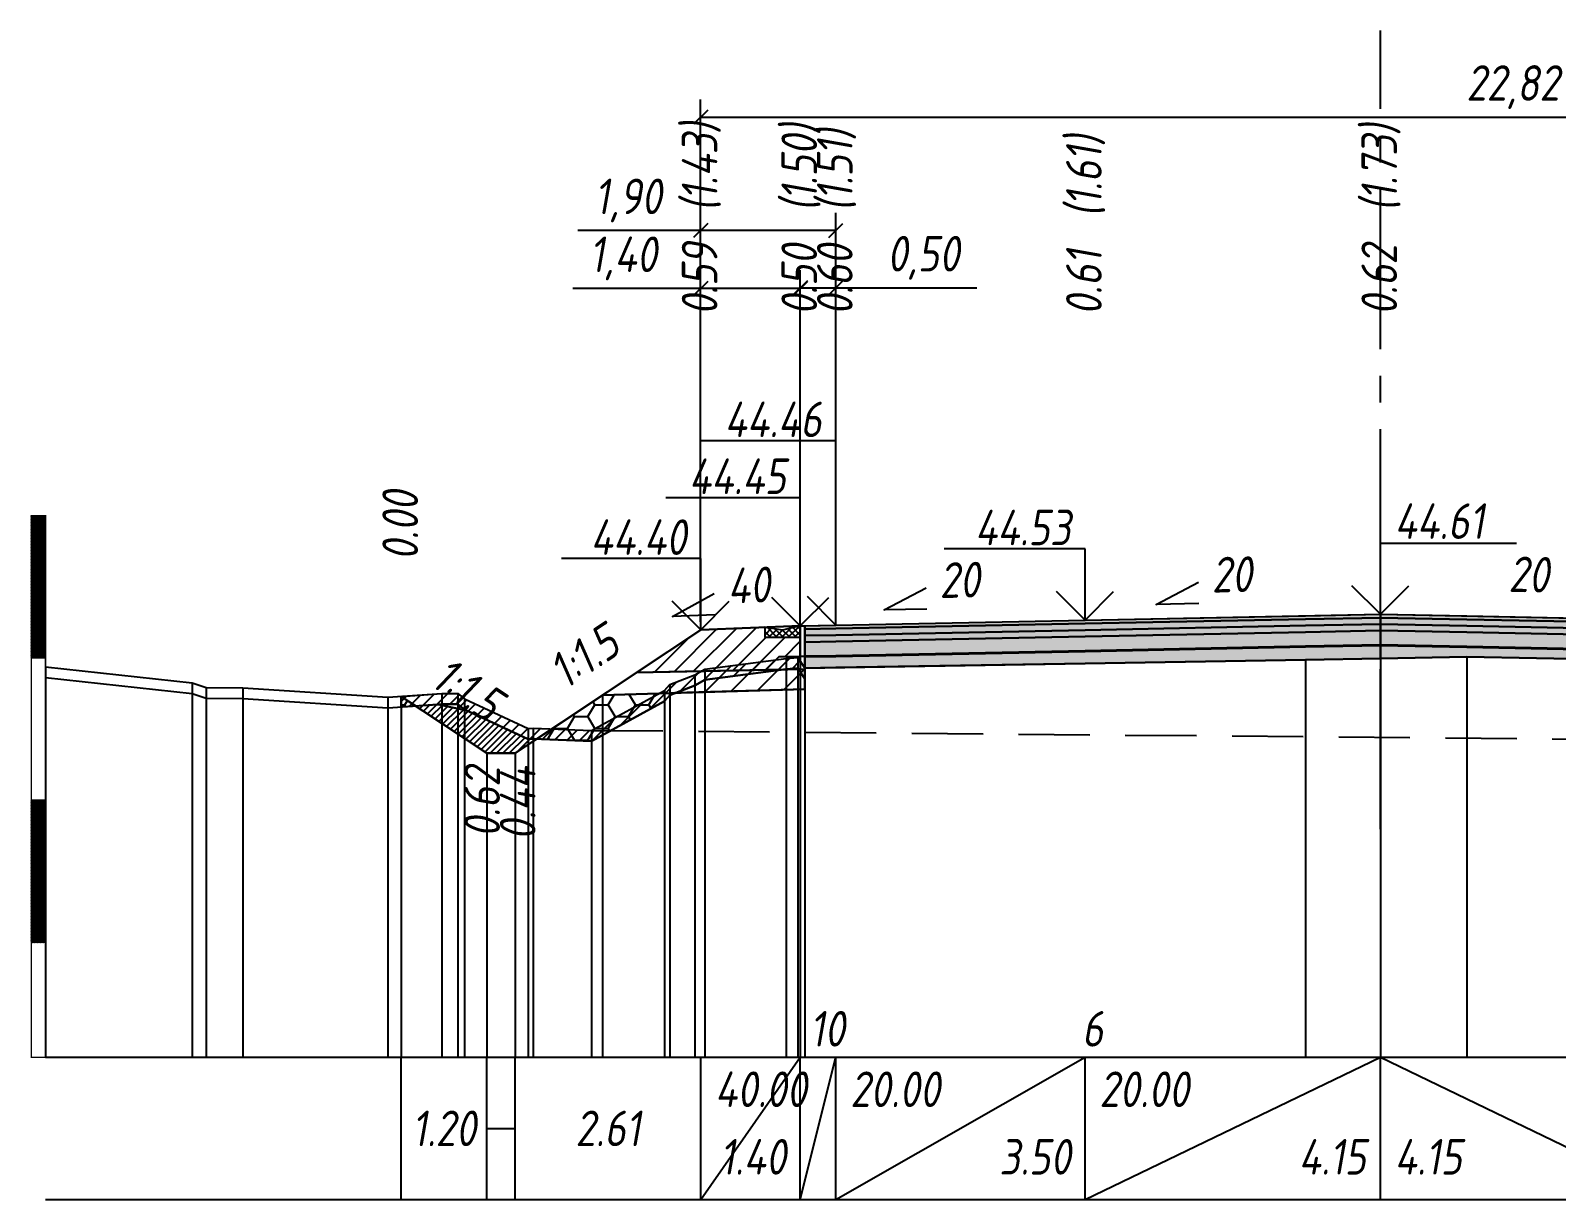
# Model space of a CAD drawing. Extents: x -717 to 1451, y -133302 to 233.
# Drawn here: x 78.9 to 186.2, y -113867 to -113784.8 of the extents above; entities that cross this region are included whole.
import ezdxf
from ezdxf.enums import TextEntityAlignment as Align

# ---------------------------------------------------------------- set-up
doc = ezdxf.new("R2010")
doc.units = 0
doc.linetypes.add('осевая2', pattern=[1.125, 0.75, -0.125, 0.125, -0.125])
doc.linetypes.add('штриховая', pattern=[0.75, 0.5, -0.25])
for name, color, linetype in [('Интерполированный поперечник', 2, 'Continuous'), ('Код_514', 1, 'Continuous'), ('Контур_0', 7, 'Continuous'), ('Контур_2564', 7, 'Continuous'), ('Контур_2660', 7, 'Continuous'), ('Контур_2665', 7, 'Continuous'), ('Контур_400', 7, 'Continuous'), ('Контур_508', 7, 'Continuous'), ('Контур_512', 7, 'Continuous'), ('Контур_513', 7, 'Continuous'), ('Красный поперечник', 1, 'Continuous'), ('Линейка абсолютных высот', 7, 'Continuous'), ('Объём_2501', 7, 'Continuous'), ('Объём_2564', 7, 'Continuous'), ('Объём_2650', 7, 'Continuous'), ('Объём_2660', 7, 'Continuous'), ('Объём_2661', 7, 'Continuous'), ('Объём_2663', 7, 'Continuous'), ('Объём_2664', 7, 'Continuous'), ('Объём_2665', 7, 'Continuous'), ('Объём_2666', 7, 'Continuous'), ('Объём_2753', 7, 'Continuous'), ('Ось', 1, 'осевая2'), ('Откосы', 7, 'Continuous'), ('Отметки покрытия', 7, 'Continuous'), ('Рабочие отметки', 7, 'Continuous'), ('Рабочие отметки доп.', 7, 'Continuous'), ('Слои выравнивания', 7, 'Continuous'), ('Таблица', 7, 'Continuous'), ('Уклоны проезжей части', 7, 'Continuous'), ('Черный поперечник', 3, 'Continuous')]:
    doc.layers.add(name, color=color, linetype=linetype)
for name, color, linetype, true_color in [('Контур_2540', 2, 'Continuous', 0xffff00), ('Контур_2560', 2, 'Continuous', 0xffff00), ('Контур_2561', 7, 'Continuous', 0xff8040), ('Контур_2562', 3, 'Continuous', 0x00ff00), ('Контур_2563', 7, 'Continuous', 0xff8000), ('Контур_2570', 7, 'Continuous', 0x80ff00), ('Контур_2725', 7, 'Continuous', 0x323232), ('Контур_2736', 4, 'Continuous', 0x00ffff), ('Контур_2737', 4, 'Continuous', 0x00ffff), ('Контур_2738', 4, 'Continuous', 0x00ffff), ('Контур_2739', 4, 'Continuous', 0x00ffff), ('Контур_2741', 4, 'Continuous', 0x00ffff), ('Контур_2742', 4, 'Continuous', 0x00ffff), ('Контур_2743', 4, 'Continuous', 0x00ffff), ('Контур_2744', 7, 'Continuous', 0xa4ffff), ('Контур_2745', 7, 'Continuous', 0xa4ffff), ('Контур_2747', 4, 'Continuous', 0x00ffff), ('Контур_2748', 4, 'Continuous', 0x00ffff), ('Контур_2749', 4, 'Continuous', 0x00ffff), ('Контур_2750', 4, 'Continuous', 0x00ffff), ('Контур_2751', 4, 'Continuous', 0x00ffff), ('Контур_2752', 4, 'Continuous', 0x00ffff), ('Контур_2760', 7, 'Continuous', 0x323232), ('Контур_2761', 7, 'Continuous', 0x323232), ('Контур_2762', 7, 'Continuous', 0x323232), ('Контур_2763', 7, 'Continuous', 0x323232), ('Контур_2764', 7, 'Continuous', 0x323232), ('Контур_2765', 7, 'Continuous', 0x323232), ('Контур_402', 7, 'Continuous', 0xff6464), ('Контур_703', 4, 'Continuous', 0x00ffff), ('Контур_705', 4, 'Continuous', 0x00ffff), ('Контур_707', 4, 'Continuous', 0x00ffff), ('Контур_720', 131, 'Continuous', 0xaaffff), ('Объём_2500', 7, 'Continuous', 0xc0c0c0), ('Объём_2520', 7, 'Continuous', 0x80ffff), ('Объём_2540', 2, 'Continuous', 0xffff00), ('Объём_2560', 2, 'Continuous', 0xffff00), ('Объём_2561', 7, 'Continuous', 0xff8040), ('Объём_2562', 3, 'Continuous', 0x00ff00), ('Объём_2563', 7, 'Continuous', 0xff8000), ('Объём_2570', 7, 'Continuous', 0x80ff00), ('Объём_2600', 7, 'Continuous', 0x808000), ('Объём_2620', 2, 'Continuous', 0xffff00), ('Объём_2746', 2, 'Continuous', 0xffff00)]:
    doc.layers.add(name, color=color, linetype=linetype, true_color=true_color)
doc.styles.get("Standard").update_dxf_attribs({"font": 'txt', "height": 2.5})
doc.styles.add('М', font='romand.shx', dxfattribs={"width": 0.8, "oblique": 10, "height": 2.5})
doc.dimstyles.new('ISO-25', dxfattribs={"dimtxt": 2.5, "dimasz": 2.5, "dimexe": 1.25, "dimexo": 0.625, "dimtad": 1, "dimtxsty": 'Standard', "dimcen": 2.5, "dimadec": 0, "dimazin": 0, "dimtfac": 1, "dimtmove": 0, "dimatfit": 3, "dimfxl": 1, "dimarcsym": 0})
pattern_1 = [(45.000001252, (0, 0), (-0.026516505928, 0.026516504769), []), (135.00000034, (0, 0), (-0.02651650519, -0.026516505506), [])]

# ---------------------------------------------------------------- blocks, each defined once
blk = doc.blocks.new('_Oblique')
at = {"color": 0, "linetype": 'ByBlock', "lineweight": -2}
blk.add_line((-0.5, -0.5), (0.5, 0.5), dxfattribs=at)
blk = doc.blocks.new('*D3656')
at = {"color": 0, "lineweight": -2, "transparency": 16777216}
for p, q in [((126.03, -113826.39), (126.03, -113801.71)), ((133.03, -113826.11), (133.03, -113801.71)), ((126.03, -113802.96), (117.05, -113802.96)), ((133.03, -113802.96), (126.03, -113802.96))]:
    blk.add_line(p, q, dxfattribs=at)
at = {"layer": 'Defpoints', "color": 0, "transparency": 16777216}
for p in [(133.03, -113802.96), (133.03, -113826.74), (126.03, -113827.02)]:
    blk.add_point(p, dxfattribs=at)
at = {"color": 0, "lineweight": -2, "transparency": 16777216, "rotation": 180}
blk.add_blockref('_Oblique', (126.03, -113802.96), dxfattribs=at)
at = {"color": 0, "lineweight": -2, "transparency": 16777216}
blk.add_blockref('_Oblique', (133.03, -113802.96), dxfattribs=at)
at = {"color": 0, "transparency": 16777216, "insert": (120.59, -113800.85), "char_height": 2.5, "width": 8.75, "attachment_point": 5, "style": 'М'}
blk.add_mtext('1,40', dxfattribs=at)
blk = doc.blocks.new('*D3658')
at = {"color": 0, "lineweight": -2, "transparency": 16777216}
for p, q in [((133.03, -113826.11), (133.03, -113801.67)), ((135.53, -113826.06), (135.53, -113801.67)), ((133.03, -113802.92), (135.53, -113802.92)), ((135.53, -113802.92), (145.44, -113802.92))]:
    blk.add_line(p, q, dxfattribs=at)
at = {"layer": 'Defpoints', "color": 0, "transparency": 16777216}
for p in [(135.53, -113802.92), (133.03, -113826.74), (135.53, -113826.69)]:
    blk.add_point(p, dxfattribs=at)
at = {"color": 0, "lineweight": -2, "transparency": 16777216, "rotation": 180}
blk.add_blockref('_Oblique', (133.03, -113802.92), dxfattribs=at)
at = {"color": 0, "lineweight": -2, "transparency": 16777216}
blk.add_blockref('_Oblique', (135.53, -113802.92), dxfattribs=at)
at = {"color": 0, "transparency": 16777216, "insert": (141.68, -113800.81), "char_height": 2.5, "width": 9.1667, "attachment_point": 5, "style": 'М'}
blk.add_mtext('0,50', dxfattribs=at)
blk = doc.blocks.new('*D3661')
at = {"color": 0, "lineweight": -2, "transparency": 16777216}
for p, q in [((126.03, -113826.39), (126.03, -113797.64)), ((135.53, -113826.06), (135.53, -113797.64)), ((126.03, -113798.89), (117.4, -113798.89)), ((135.53, -113798.89), (126.03, -113798.89))]:
    blk.add_line(p, q, dxfattribs=at)
at = {"layer": 'Defpoints', "color": 0, "transparency": 16777216}
for p in [(135.53, -113798.89), (135.53, -113826.69), (126.03, -113827.02)]:
    blk.add_point(p, dxfattribs=at)
at = {"color": 0, "lineweight": -2, "transparency": 16777216, "rotation": 180}
blk.add_blockref('_Oblique', (126.03, -113798.89), dxfattribs=at)
at = {"color": 0, "lineweight": -2, "transparency": 16777216}
blk.add_blockref('_Oblique', (135.53, -113798.89), dxfattribs=at)
at = {"color": 0, "transparency": 16777216, "insert": (120.94, -113796.78), "char_height": 2.5, "width": 8.75, "attachment_point": 5, "style": 'М'}
blk.add_mtext('1,90', dxfattribs=at)
blk = doc.blocks.new('*D3662')
at = {"color": 0, "lineweight": -2, "transparency": 16777216}
for p, q in [((126.03, -113826.39), (126.03, -113789.67)), ((240.16, -113826.97), (240.16, -113789.67)), ((126.03, -113790.92), (240.16, -113790.92))]:
    blk.add_line(p, q, dxfattribs=at)
at = {"layer": 'Defpoints', "color": 0, "transparency": 16777216}
for p in [(240.16, -113790.92), (126.03, -113827.02), (240.16, -113827.6)]:
    blk.add_point(p, dxfattribs=at)
at = {"color": 0, "lineweight": -2, "transparency": 16777216, "rotation": 180}
blk.add_blockref('_Oblique', (126.03, -113790.92), dxfattribs=at)
at = {"color": 0, "lineweight": -2, "transparency": 16777216}
blk.add_blockref('_Oblique', (240.16, -113790.92), dxfattribs=at)
at = {"color": 0, "transparency": 16777216, "insert": (183.1, -113788.81), "char_height": 2.5, "width": 12.5, "attachment_point": 5, "style": 'М'}
blk.add_mtext('22,82', dxfattribs=at)

msp = doc.modelspace()

# ---------------------------------------------------------------- hatches: boundary and pattern name
h = msp.add_hatch()
h.set_pattern_fill('ANSI37', color=256, scale=0.1)
h.set_pattern_definition([(45, (131.78467, -113826.97255), (-0.22451, 0.22451), []), (135, (131.78467, -113826.97255), (-0.22451, -0.22451), [])])
h.paths.add_polyline_path([(130.535, -113826.773), (130.535, -113827.475), (133.035, -113827.475), (133.035, -113826.673), (131.777, -113826.973)])
at = {"layer": 'Линейка абсолютных высот'}
h = msp.add_hatch(dxfattribs=at)
h.set_pattern_fill('ANSI37', scale=0.3, style=0)
h.set_pattern_definition(pattern_1)
h.paths.add_polyline_path([(80, -113828.931), (80, -113818.931), (79, -113818.931), (79, -113828.931)])
h = msp.add_hatch(dxfattribs=at)
h.set_pattern_fill('ANSI37', scale=0.3, style=0)
h.set_pattern_definition(pattern_1)
h.paths.add_polyline_path([(80, -113848.931), (80, -113838.931), (79, -113838.931), (79, -113848.931)])
at = {"layer": 'Объём_2563'}
h = msp.add_hatch(dxfattribs=at)
h.set_pattern_fill('ANSI31', color=256, scale=0.3)
h.paths.add_polyline_path([(126.035, -113826.953), (130.535, -113826.773), (130.535, -113827.475), (133.035, -113827.475), (133.035, -113828.823), (131.535, -113828.853), (130.616, -113829.771), (121.535, -113829.953)])
h.paths.add_polyline_path([(225.086, -113829.934), (224.168, -113829.015), (222.668, -113828.985), (222.668, -113828.835), (224.066, -113828.837), (224.067, -113827.837), (223.567, -113827.836), (223.568, -113827.022), (226.389, -113827.149), (226.389, -113827.77), (227.789, -113827.77), (227.789, -113827.23), (236.785, -113827.409), (236.785, -113827.976), (238.185, -113827.976), (238.185, -113826.976), (237.685, -113826.976), (237.685, -113826.476), (240.157, -113826.785), (245.492, -113830.342)])
at = {"layer": 'Объём_2570'}
h = msp.add_hatch(dxfattribs=at)
h.set_pattern_fill('ANSI31', color=256, scale=0.2)
h.paths.add_polyline_path([(133.352, -113830.394), (132.852, -113829.644), (132.046, -113829.732), (126.326, -113830.48), (125.627, -113830.875), (123.866, -113831.538), (123.501, -113831.962), (118.364, -113834.794), (114.275, -113834.627), (113.925, -113834.632), (109.452, -113832.566), (108.98, -113832.178), (107.849, -113832.178), (105, -113832.383), (105, -113831.633), (107.849, -113831.428), (108.98, -113831.428), (109.452, -113831.816), (113.925, -113833.882), (114.275, -113833.877), (118.364, -113834.044), (123.501, -113831.212), (123.866, -113830.788), (125.627, -113830.125), (126.326, -113829.73), (132.046, -113828.982), (132.852, -113828.894), (133.352, -113829.644)])
h.paths.add_polyline_path([(222.668, -113829.642), (252.531, -113830.101), (253.031, -113829.351), (253.271, -113829.211), (253.937, -113829.053), (260.08, -113829.016), (260.08, -113829.766), (253.937, -113829.803), (253.271, -113829.961), (253.031, -113830.101), (252.531, -113830.851), (222.668, -113830.392)])
at = {"layer": 'Объём_2600'}
h = msp.add_hatch(dxfattribs=at)
h.set_pattern_fill('ANSI31', color=6, scale=0.4)
h.paths.add_polyline_path([(107.593, -113832.196), (107.849, -113832.178), (108.98, -113832.178), (109.452, -113832.566), (109.595, -113832.632)])
h.paths.add_polyline_path([(126.326, -113830.48), (132.046, -113829.732), (132.852, -113829.644), (133.352, -113830.394), (133.352, -113831.121), (124.249, -113831.394), (125.627, -113830.875)])
h.paths.add_polyline_path([(285.08, -113835.486), (252.784, -113835.203), (248.189, -113832.14), (222.668, -113831.374), (222.668, -113830.392), (252.531, -113830.851), (253.031, -113830.101), (253.271, -113829.961), (253.937, -113829.803), (265.833, -113829.732), (269.217, -113829.702), (279.995, -113829.669), (284.504, -113829.672), (285.08, -113829.849)])
h = msp.add_hatch(dxfattribs=at)
h.set_pattern_fill('HONEY', color=5, scale=0.3)
h.paths.add_polyline_path([(123.866, -113831.538), (123.501, -113831.962), (118.364, -113834.794), (114.509, -113834.636), (119.143, -113831.547), (124.249, -113831.394)])
h.paths.add_polyline_path([(105, -113832.383), (105, -113831.633), (106.015, -113832.31)])
at = {"layer": 'Объём_2620'}
h = msp.add_hatch(dxfattribs=at)
h.set_pattern_fill('ANSI31', color=2, scale=0.1)
h.paths.add_polyline_path([(109.472, -113832.605), (109.595, -113832.632), (113.925, -113834.632), (114.275, -113834.627), (114.509, -113834.636), (113.007, -113835.638), (111.007, -113835.638), (106.015, -113832.31), (107.593, -113832.196)])
h.paths.add_polyline_path([(260.08, -113835.267), (260.08, -113836.469), (257.783, -113838), (255.177, -113838), (252.784, -113836.405), (252.784, -113835.203)])
at = {"layer": 'Слои выравнивания'}
for color, points in [(2, [(133.352, -113826.666), (135.535, -113826.623), (153.035, -113826.273), (168.537, -113825.962), (173.785, -113825.858), (173.785, -113826.108), (168.537, -113826.212), (153.035, -113826.523), (135.535, -113826.873), (133.352, -113826.916)]), (3, [(133.352, -113826.916), (135.535, -113826.873), (153.035, -113826.523), (168.537, -113826.212), (173.785, -113826.108), (173.785, -113826.558), (168.537, -113826.662), (153.035, -113826.973), (135.535, -113827.323), (133.352, -113827.366)]), (4, [(133.352, -113827.366), (135.535, -113827.323), (153.035, -113826.973), (168.537, -113826.662), (173.785, -113826.558), (173.785, -113827.008), (168.537, -113827.112), (153.035, -113827.423), (135.535, -113827.773), (133.352, -113827.816)]), (2, [(173.785, -113825.858), (179.854, -113825.979), (194.535, -113826.273), (212.035, -113826.623), (215.735, -113826.697), (220.168, -113826.785), (222.668, -113826.835), (222.668, -113827.085), (220.168, -113827.035), (215.735, -113826.947), (212.035, -113826.873), (194.535, -113826.523), (179.854, -113826.229), (173.785, -113826.108)]), (3, [(173.785, -113826.108), (179.854, -113826.229), (194.535, -113826.523), (212.035, -113826.873), (215.735, -113826.947), (220.168, -113827.035), (222.668, -113827.085), (222.668, -113827.535), (220.168, -113827.485), (215.735, -113827.397), (212.035, -113827.323), (194.535, -113826.973), (179.854, -113826.679), (173.785, -113826.558)]), (4, [(173.785, -113826.558), (179.854, -113826.679), (194.535, -113826.973), (212.035, -113827.323), (215.735, -113827.397), (220.168, -113827.485), (222.668, -113827.535), (222.668, -113827.985), (220.168, -113827.935), (215.735, -113827.847), (212.035, -113827.773), (194.535, -113827.423), (179.854, -113827.129), (173.785, -113827.008)]), (5, [(133.352, -113827.816), (135.535, -113827.773), (153.035, -113827.423), (168.537, -113827.112), (173.785, -113827.008), (173.785, -113828.008), (168.537, -113828.112), (153.035, -113828.423), (135.535, -113828.773), (133.352, -113828.816)]), (5, [(173.785, -113827.008), (179.854, -113827.129), (194.535, -113827.423), (212.035, -113827.773), (215.735, -113827.847), (220.168, -113827.935), (222.668, -113827.985), (222.668, -113828.985), (220.168, -113828.935), (215.735, -113828.847), (212.035, -113828.773), (194.535, -113828.423), (179.854, -113828.129), (173.785, -113828.008)]), (7, [(133.352, -113828.816), (135.535, -113828.773), (153.035, -113828.423), (168.537, -113828.112), (173.785, -113828.008), (173.785, -113828.058), (168.537, -113828.162), (153.035, -113828.473), (135.535, -113828.823), (133.352, -113828.866)]), (6, [(133.352, -113828.866), (135.535, -113828.823), (153.035, -113828.473), (168.537, -113828.162), (173.785, -113828.058), (173.785, -113828.975), (168.537, -113829.07), (153.035, -113829.323), (135.535, -113829.608), (133.352, -113829.644)]), (7, [(173.785, -113828.008), (179.854, -113828.129), (194.535, -113828.423), (212.035, -113828.773), (215.735, -113828.847), (220.168, -113828.935), (222.668, -113828.985), (222.668, -113829.035), (220.168, -113828.985), (215.735, -113828.897), (212.035, -113828.823), (194.535, -113828.473), (179.854, -113828.179), (173.785, -113828.058)]), (6, [(173.785, -113828.058), (179.854, -113828.179), (194.535, -113828.473), (212.035, -113828.823), (215.735, -113828.897), (220.168, -113828.985), (222.668, -113829.035), (222.668, -113829.642), (220.168, -113829.603), (215.735, -113829.535), (212.035, -113829.466), (194.535, -113829.139), (179.854, -113828.865), (173.785, -113828.975)])]:
    msp.add_hatch(color=color, dxfattribs=at).paths.add_polyline_path(points)

# ---------------------------------------------------------------- linework, layer by layer
msp.add_lwpolyline([(130.535, -113826.773), (130.535, -113827.475), (133.035, -113827.475), (133.035, -113826.673), (131.777, -113826.973), (130.535, -113826.773)])
at = {"layer": 'Интерполированный поперечник', "linetype": 'штриховая', "ltscale": 10, "flags": 128}
msp.add_lwpolyline([(118.37, -113834.023), (285.08, -113835.486)], dxfattribs=at)
at = {"layer": 'Код_514'}
for p, q in [((105, -113867), (105, -113857)), ((111.007, -113867), (111.007, -113857)), ((113.007, -113867), (113.007, -113857)), ((126.035, -113867), (126.035, -113857)), ((126.035, -113867), (133.035, -113857)), ((133.035, -113867), (133.035, -113857)), ((133.035, -113867), (135.535, -113857)), ((135.535, -113867), (135.535, -113857)), ((135.535, -113867), (153.035, -113857)), ((153.035, -113867), (153.035, -113857)), ((153.035, -113867), (173.785, -113857)), ((173.785, -113867), (173.785, -113857)), ((173.785, -113857), (194.535, -113867)), ((111.007, -113862), (113.007, -113862))]:
    msp.add_line(p, q, dxfattribs=at)
at = {"layer": 'Контур_0', "flags": 128}
for points in [[(133.035, -113828.823), (133.035, -113826.673), (133.352, -113826.666), (133.352, -113828.816), (133.035, -113828.823), (133.035, -113828.823)], [(126.035, -113826.953), (115.569, -113833.93), (115.569, -113833.93), (115.569, -113833.93), (115.569, -113833.93), (115.569, -113833.93), (115.569, -113833.93), (115.569, -113833.93), (115.569, -113833.93), (115.569, -113833.93), (115.569, -113833.93), (115.569, -113833.93), (115.569, -113833.93), (115.569, -113833.93), (115.569, -113833.93), (113.007, -113835.638), (111.007, -113835.638), (105, -113831.633), (105, -113831.633), (105, -113831.633), (105, -113831.633), (105, -113831.633), (105, -113831.633), (105, -113831.633), (105, -113831.633), (105, -113831.633), (105, -113831.633), (105, -113831.633), (105, -113831.633), (105, -113831.633)], [(126.035, -113826.953), (115.569, -113833.93), (115.569, -113833.93), (115.569, -113833.93), (115.569, -113833.93), (115.569, -113833.93), (115.569, -113833.93), (115.569, -113833.93), (115.569, -113833.93), (115.569, -113833.93), (115.569, -113833.93), (115.569, -113833.93), (115.569, -113833.93), (115.569, -113833.93), (115.569, -113833.93), (113.007, -113835.638)]]:
    msp.add_lwpolyline(points, dxfattribs=at)
at = {"layer": 'Контур_0', "color": 250, "flags": 128}
for points in [[(121.535, -113829.953), (130.616, -113829.771), (131.535, -113828.853), (133.035, -113828.823)], [(131.535, -113828.853), (133.352, -113828.816), (133.352, -113829.716), (130.616, -113829.771), (131.535, -113828.853), (131.535, -113828.853)]]:
    msp.add_lwpolyline(points, dxfattribs=at)
at = {"layer": 'Контур_2540', "flags": 128}
msp.add_lwpolyline([(133.352, -113831.121), (119.143, -113831.547), (121.535, -113829.953), (133.352, -113829.716), (133.352, -113831.121), (133.352, -113831.121)], dxfattribs=at)
at = {"layer": 'Контур_2560', "flags": 128}
msp.add_lwpolyline([(126.035, -113826.953), (126.035, -113826.953), (126.035, -113826.953), (133.035, -113826.673)], dxfattribs=at)
at = {"layer": 'Контур_2561', "flags": 128}
msp.add_lwpolyline([(133.035, -113826.673), (133.035, -113826.673), (126.035, -113826.953), (126.035, -113826.953), (133.035, -113826.673)], dxfattribs=at)
at = {"layer": 'Контур_2562', "flags": 128}
msp.add_lwpolyline([(126.035, -113826.953), (126.035, -113826.953), (126.035, -113826.953), (126.035, -113826.953), (126.035, -113826.953)], dxfattribs=at)
at = {"layer": 'Контур_2563', "color": 250, "flags": 128}
msp.add_lwpolyline([(126.035, -113826.953), (133.035, -113826.673), (133.035, -113828.823), (131.535, -113828.853), (130.616, -113829.771), (121.535, -113829.953), (126.035, -113826.953), (126.035, -113826.953)], dxfattribs=at)
at = {"layer": 'Контур_2564', "flags": 128}
msp.add_lwpolyline([(126.035, -113826.953), (133.035, -113826.673)], dxfattribs=at)
at = {"layer": 'Контур_2570', "flags": 128}
msp.add_lwpolyline([(80, -113830.296), (90.304, -113831.442), (91.289, -113831.749), (93.872, -113831.794), (104.057, -113832.451), (107.849, -113832.178), (108.98, -113832.178), (109.452, -113832.566), (113.925, -113834.632), (114.275, -113834.627), (118.364, -113834.794), (123.501, -113831.962), (123.866, -113831.538), (125.627, -113830.875), (126.326, -113830.48), (126.326, -113830.48), (132.046, -113829.732), (132.852, -113829.644), (133.352, -113830.393)], dxfattribs=at)
at = {"layer": 'Контур_2660', "flags": 128}
msp.add_lwpolyline([(119.143, -113831.547), (133.352, -113831.121)], dxfattribs=at)
at = {"layer": 'Контур_2665', "flags": 128}
msp.add_lwpolyline([(126.035, -113826.953), (126.035, -113826.953)], dxfattribs=at)
at = {"layer": 'Контур_2725', "flags": 128}
msp.add_lwpolyline([(133.352, -113829.644), (135.535, -113829.608), (153.035, -113829.323), (168.537, -113829.07), (173.785, -113828.975), (179.854, -113828.865), (194.535, -113829.139), (212.035, -113829.466), (215.735, -113829.535), (220.168, -113829.603), (222.668, -113829.642)], dxfattribs=at)
at = {"layer": 'Контур_2736', "flags": 128}
for points in [[(126.035, -113826.953), (115.569, -113833.93)], [(115.569, -113833.93), (113.007, -113835.638)]]:
    msp.add_lwpolyline(points, dxfattribs=at)
at = {"layer": 'Контур_2737', "flags": 128}
msp.add_lwpolyline([(115.569, -113833.93), (115.569, -113833.93)], dxfattribs=at)
at = {"layer": 'Контур_2738', "flags": 128}
msp.add_lwpolyline([(115.569, -113833.93), (115.569, -113833.93)], dxfattribs=at)
at = {"layer": 'Контур_2739', "flags": 128}
msp.add_lwpolyline([(115.569, -113833.93), (115.569, -113833.93)], dxfattribs=at)
at = {"layer": 'Контур_2741', "flags": 128}
msp.add_lwpolyline([(105, -113831.633), (105, -113831.633)], dxfattribs=at)
at = {"layer": 'Контур_2742', "flags": 128}
msp.add_lwpolyline([(105, -113831.633), (105, -113831.633)], dxfattribs=at)
at = {"layer": 'Контур_2743', "flags": 128}
msp.add_lwpolyline([(105, -113831.633), (105, -113831.633)], dxfattribs=at)
at = {"layer": 'Контур_2744', "flags": 128}
msp.add_lwpolyline([(105, -113831.633), (105, -113831.633)], dxfattribs=at)
msp.add_lwpolyline([(105, -113831.633), (105, -113831.633)], dxfattribs=at)
msp.add_lwpolyline([(105, -113831.633), (105, -113831.633)], dxfattribs=at)
msp.add_lwpolyline([(105, -113831.633), (105, -113831.633)], dxfattribs=at)
msp.add_lwpolyline([(105, -113831.633), (105, -113831.633)], dxfattribs=at)
msp.add_lwpolyline([(105, -113831.633), (105, -113831.633)], dxfattribs=at)
at = {"layer": 'Контур_2745', "flags": 128}
msp.add_lwpolyline([(115.569, -113833.93), (115.569, -113833.93)], dxfattribs=at)
msp.add_lwpolyline([(115.569, -113833.93), (115.569, -113833.93)], dxfattribs=at)
msp.add_lwpolyline([(115.569, -113833.93), (115.569, -113833.93)], dxfattribs=at)
msp.add_lwpolyline([(115.569, -113833.93), (115.569, -113833.93)], dxfattribs=at)
msp.add_lwpolyline([(115.569, -113833.93), (115.569, -113833.93)], dxfattribs=at)
msp.add_lwpolyline([(115.569, -113833.93), (115.569, -113833.93)], dxfattribs=at)
at = {"layer": 'Контур_2747', "flags": 128}
msp.add_lwpolyline([(115.569, -113833.93), (115.569, -113833.93)], dxfattribs=at)
at = {"layer": 'Контур_2748', "flags": 128}
msp.add_lwpolyline([(115.569, -113833.93), (115.569, -113833.93)], dxfattribs=at)
at = {"layer": 'Контур_2749', "flags": 128}
msp.add_lwpolyline([(115.569, -113833.93), (115.569, -113833.93)], dxfattribs=at)
at = {"layer": 'Контур_2750', "flags": 128}
msp.add_lwpolyline([(105, -113831.633), (105, -113831.633)], dxfattribs=at)
at = {"layer": 'Контур_2751', "flags": 128}
msp.add_lwpolyline([(105, -113831.633), (105, -113831.633)], dxfattribs=at)
at = {"layer": 'Контур_2752', "flags": 128}
msp.add_lwpolyline([(105, -113831.633), (105, -113831.633)], dxfattribs=at)
at = {"layer": 'Контур_2760', "flags": 128}
msp.add_lwpolyline([(133.352, -113826.666), (135.535, -113826.623), (153.035, -113826.273), (168.537, -113825.962), (173.785, -113825.858), (179.854, -113825.979), (194.535, -113826.273), (212.035, -113826.623), (215.735, -113826.697), (220.168, -113826.785), (222.668, -113826.835)], dxfattribs=at)
at = {"layer": 'Контур_2761', "flags": 128}
msp.add_lwpolyline([(133.352, -113826.916), (135.535, -113826.873), (153.035, -113826.523), (168.537, -113826.212), (173.785, -113826.108), (179.854, -113826.229), (194.535, -113826.523), (212.035, -113826.873), (215.735, -113826.947), (220.168, -113827.035), (222.668, -113827.085)], dxfattribs=at)
at = {"layer": 'Контур_2762', "flags": 128}
msp.add_lwpolyline([(133.352, -113827.366), (135.535, -113827.323), (153.035, -113826.973), (168.537, -113826.662), (173.785, -113826.558), (179.854, -113826.679), (194.535, -113826.973), (212.035, -113827.323), (215.735, -113827.397), (220.168, -113827.485), (222.668, -113827.535)], dxfattribs=at)
at = {"layer": 'Контур_2763', "flags": 128}
msp.add_lwpolyline([(133.352, -113827.816), (135.535, -113827.773), (153.035, -113827.423), (168.537, -113827.112), (173.785, -113827.008), (179.854, -113827.129), (194.535, -113827.423), (212.035, -113827.773), (215.735, -113827.847), (220.168, -113827.935), (222.668, -113827.985)], dxfattribs=at)
at = {"layer": 'Контур_2764', "flags": 128}
msp.add_lwpolyline([(133.352, -113828.816), (135.535, -113828.773), (153.035, -113828.423), (168.537, -113828.112), (173.785, -113828.008), (179.854, -113828.129), (194.535, -113828.423), (212.035, -113828.773), (215.735, -113828.847), (220.168, -113828.935), (222.668, -113828.985)], dxfattribs=at)
at = {"layer": 'Контур_2765', "flags": 128}
msp.add_lwpolyline([(133.352, -113828.866), (135.535, -113828.823), (153.035, -113828.473), (168.537, -113828.162), (173.785, -113828.058), (179.854, -113828.179), (194.535, -113828.473), (212.035, -113828.823), (215.735, -113828.897), (220.168, -113828.985), (222.668, -113829.035)], dxfattribs=at)
at = {"layer": 'Контур_400', "flags": 128}
for points in [[(133.035, -113826.673), (135.535, -113826.623), (135.535, -113826.623), (135.535, -113826.623), (135.535, -113826.623), (135.535, -113826.623), (135.535, -113826.623), (153.035, -113826.273), (173.785, -113825.858)], [(173.785, -113825.858), (194.535, -113826.273), (212.035, -113826.623), (212.035, -113826.623), (212.035, -113826.623), (212.035, -113826.623), (220.168, -113826.785), (220.168, -113826.785), (222.668, -113826.835)]]:
    msp.add_lwpolyline(points, dxfattribs=at)
at = {"layer": 'Контур_402', "flags": 128}
msp.add_lwpolyline([(119.143, -113831.547), (133.352, -113831.121), (133.352, -113829.644), (168.537, -113829.07), (173.785, -113828.975), (179.854, -113828.865), (215.735, -113829.535), (222.668, -113829.642), (222.668, -113831.374), (248.189, -113832.14)], dxfattribs=at)
at = {"layer": 'Контур_508', "flags": 128}
msp.add_lwpolyline([(105, -113831.633), (111.007, -113835.638), (113.007, -113835.638), (119.143, -113831.547), (133.352, -113831.121), (133.352, -113829.644), (168.537, -113829.07), (173.785, -113828.975), (179.854, -113828.865), (215.735, -113829.535), (222.668, -113829.642), (222.668, -113831.374), (248.189, -113832.14), (252.784, -113835.203), (252.784, -113836.405), (255.177, -113838), (255.48, -113838), (257.48, -113838), (257.783, -113838), (260.08, -113836.469)], dxfattribs=at)
at = {"layer": 'Контур_512', "flags": 128}
msp.add_lwpolyline([(105, -113831.633), (111.007, -113835.638), (113.007, -113835.638), (119.143, -113831.547), (133.352, -113831.121)], dxfattribs=at)
at = {"layer": 'Контур_513', "flags": 128}
msp.add_lwpolyline([(105, -113831.633), (111.007, -113835.638), (113.007, -113835.638), (119.143, -113831.547), (133.352, -113831.121), (133.352, -113829.644), (168.537, -113829.07), (173.785, -113828.975), (179.854, -113828.865), (215.735, -113829.535), (222.668, -113829.642), (222.668, -113831.374), (248.189, -113832.14), (252.784, -113835.203), (252.784, -113836.405), (255.177, -113838), (255.48, -113838), (257.48, -113838), (257.783, -113838), (260.08, -113836.469)], dxfattribs=at)
at = {"layer": 'Контур_703', "flags": 128}
msp.add_lwpolyline([(126.035, -113826.953), (115.569, -113833.93)], dxfattribs=at)
at = {"layer": 'Контур_705', "flags": 128}
msp.add_lwpolyline([(115.569, -113833.93), (115.569, -113833.93)], dxfattribs=at)
at = {"layer": 'Контур_707', "flags": 128}
msp.add_lwpolyline([(111.007, -113835.638), (105, -113831.633)], dxfattribs=at)
at = {"layer": 'Контур_720', "flags": 128}
msp.add_lwpolyline([(113.007, -113835.638), (111.007, -113835.638)], dxfattribs=at)
at = {"layer": 'Красный поперечник'}
for p, q in [((126.035, -113826.953), (133.035, -113826.673)), ((133.035, -113826.673), (135.535, -113826.623)), ((135.535, -113826.623), (153.035, -113826.273)), ((153.035, -113826.273), (173.785, -113825.858)), ((173.785, -113825.858), (194.535, -113826.273)), ((113.007, -113835.638), (126.035, -113826.953)), ((133.352, -113831.121), (133.352, -113857)), ((105, -113831.633), (105, -113857)), ((105, -113831.633), (111.007, -113835.638)), ((119.143, -113831.547), (119.143, -113857)), ((111.007, -113835.638), (111.007, -113857)), ((111.007, -113835.638), (113.007, -113835.638)), ((113.007, -113835.638), (113.007, -113857))]:
    msp.add_line(p, q, dxfattribs=at)
at = {"layer": 'Линейка абсолютных высот', "color": 7, "const_width": 0.1, "flags": 128}
for points in [[(80, -113828.931), (80, -113818.931), (79, -113818.931), (79, -113828.931), (80, -113828.931)], [(80, -113838.931), (80, -113828.931), (79, -113828.931), (79, -113838.931), (80, -113838.931)], [(80, -113848.931), (80, -113838.931), (79, -113838.931), (79, -113848.931), (80, -113848.931)], [(80, -113857), (80, -113848.931), (79, -113848.931), (79, -113857), (80, -113857)]]:
    msp.add_lwpolyline(points, dxfattribs=at)
at = {"layer": 'Объём_2500', "flags": 128}
msp.add_lwpolyline([(133.035, -113828.823), (133.035, -113826.673), (133.352, -113826.666), (133.352, -113828.816), (133.035, -113828.823), (133.035, -113828.823)], dxfattribs=at)
at = {"layer": 'Объём_2501', "flags": 128}
for points in [[(133.035, -113826.673), (135.535, -113826.623), (135.535, -113826.623), (135.535, -113826.623), (135.535, -113826.623), (135.535, -113826.623), (135.535, -113826.623), (153.035, -113826.273), (173.785, -113825.858)], [(173.785, -113825.858), (194.535, -113826.273), (212.035, -113826.623), (212.035, -113826.623), (212.035, -113826.623), (212.035, -113826.623), (220.168, -113826.785), (220.168, -113826.785), (222.668, -113826.835)]]:
    msp.add_lwpolyline(points, dxfattribs=at)
at = {"layer": 'Объём_2520', "color": 250, "flags": 128}
msp.add_lwpolyline([(131.535, -113828.853), (133.352, -113828.816), (133.352, -113829.716), (130.616, -113829.771), (131.535, -113828.853), (131.535, -113828.853)], dxfattribs=at)
at = {"layer": 'Объём_2540', "flags": 128}
msp.add_lwpolyline([(133.352, -113831.121), (119.143, -113831.547), (121.535, -113829.953), (133.352, -113829.716), (133.352, -113831.121), (133.352, -113831.121)], dxfattribs=at)
at = {"layer": 'Объём_2560', "flags": 128}
msp.add_lwpolyline([(126.035, -113826.953), (126.035, -113826.953), (126.035, -113826.953), (133.035, -113826.673)], dxfattribs=at)
at = {"layer": 'Объём_2561', "flags": 128}
msp.add_lwpolyline([(133.035, -113826.673), (133.035, -113826.673), (126.035, -113826.953), (126.035, -113826.953), (133.035, -113826.673)], dxfattribs=at)
at = {"layer": 'Объём_2562', "flags": 128}
msp.add_lwpolyline([(126.035, -113826.953), (126.035, -113826.953), (126.035, -113826.953), (126.035, -113826.953), (126.035, -113826.953)], dxfattribs=at)
at = {"layer": 'Объём_2563', "color": 250, "flags": 128}
msp.add_lwpolyline([(126.035, -113826.953), (130.535, -113826.773), (130.535, -113827.475), (133.035, -113827.475), (133.035, -113828.823), (131.535, -113828.853), (130.616, -113829.771), (121.535, -113829.953), (126.035, -113826.953), (126.035, -113826.953)], dxfattribs=at)
at = {"layer": 'Объём_2564', "flags": 128}
msp.add_lwpolyline([(126.035, -113826.953), (133.035, -113826.673)], dxfattribs=at)
at = {"layer": 'Объём_2570', "flags": 128}
msp.add_lwpolyline([(133.352, -113830.394), (133.352, -113830.394), (132.852, -113829.644), (132.046, -113829.732), (126.326, -113830.48), (125.627, -113830.875), (123.866, -113831.538), (123.501, -113831.962), (118.364, -113834.794), (114.275, -113834.627), (113.925, -113834.632), (109.452, -113832.566), (108.98, -113832.178), (107.849, -113832.178), (105, -113832.383), (105, -113831.633), (107.849, -113831.428), (108.98, -113831.428), (109.452, -113831.816), (113.925, -113833.882), (114.275, -113833.877), (118.364, -113834.044), (123.501, -113831.212), (123.866, -113830.788), (125.627, -113830.125), (126.326, -113829.73), (132.046, -113828.982), (132.852, -113828.894), (133.352, -113829.644), (133.352, -113830.394), (133.352, -113830.394)], dxfattribs=at)
at = {"layer": 'Объём_2600', "color": 5, "flags": 128}
for points in [[(105, -113832.383), (105, -113831.633), (106.015, -113832.31), (105, -113832.383), (105, -113832.383)], [(123.866, -113831.538), (123.501, -113831.962), (118.364, -113834.794), (114.509, -113834.636), (119.143, -113831.547), (124.249, -113831.394), (123.866, -113831.538), (123.866, -113831.538)]]:
    msp.add_lwpolyline(points, dxfattribs=at)
at = {"layer": 'Объём_2620', "flags": 128}
msp.add_lwpolyline([(109.472, -113832.605), (109.595, -113832.632), (113.925, -113834.632), (114.275, -113834.627), (114.509, -113834.636), (113.007, -113835.638), (111.007, -113835.638), (106.015, -113832.31), (107.593, -113832.196), (109.472, -113832.605), (109.472, -113832.605)], dxfattribs=at)
at = {"layer": 'Объём_2650', "color": 6, "flags": 128}
for points in [[(126.326, -113830.48), (132.046, -113829.732), (132.852, -113829.644), (133.352, -113830.394), (133.352, -113831.121), (124.249, -113831.394), (125.627, -113830.875), (126.326, -113830.48), (126.326, -113830.48)], [(107.593, -113832.196), (107.849, -113832.178), (108.98, -113832.178), (109.452, -113832.566), (109.595, -113832.632), (107.593, -113832.196), (107.593, -113832.196)]]:
    msp.add_lwpolyline(points, dxfattribs=at)
at = {"layer": 'Объём_2660', "flags": 128}
msp.add_lwpolyline([(119.143, -113831.547), (133.352, -113831.121)], dxfattribs=at)
at = {"layer": 'Объём_2661', "flags": 128}
msp.add_lwpolyline([(126.035, -113826.953), (115.569, -113833.93)], dxfattribs=at)
at = {"layer": 'Объём_2663', "flags": 128}
for points in [[(111.007, -113835.638), (105, -113831.633)], [(115.569, -113833.93), (113.007, -113835.638)]]:
    msp.add_lwpolyline(points, dxfattribs=at)
at = {"layer": 'Объём_2664', "flags": 128}
msp.add_lwpolyline([(113.007, -113835.638), (111.007, -113835.638)], dxfattribs=at)
at = {"layer": 'Объём_2665', "flags": 128}
msp.add_lwpolyline([(126.035, -113826.953), (126.035, -113826.953)], dxfattribs=at)
at = {"layer": 'Объём_2666', "flags": 128}
msp.add_lwpolyline([(126.035, -113826.953), (115.569, -113833.93)], dxfattribs=at)
at = {"layer": 'Объём_2746', "flags": 128}
msp.add_lwpolyline([(133.352, -113830.394), (133.352, -113831.121), (124.249, -113831.394), (125.627, -113830.875), (126.326, -113830.48), (132.046, -113829.732), (132.852, -113829.644), (133.352, -113830.394), (133.352, -113830.394)], dxfattribs=at)
at = {"layer": 'Объём_2753', "flags": 128}
msp.add_lwpolyline([(133.352, -113826.666), (133.352, -113826.666)], dxfattribs=at)
at = {"layer": 'Ось', "ltscale": 15}
msp.add_line((173.785, -113840.971), (173.785, -113784.828), dxfattribs=at)
at = {"layer": 'Откосы', "color": 1, "flags": 128}
for points in [[(161.04, -113825.112), (158.041, -113825.172), (161.01, -113823.613)], [(127.047, -113825.911), (124.049, -113826.031), (126.987, -113824.412)], [(141.915, -113825.495), (138.916, -113825.555), (141.885, -113823.995)]]:
    msp.add_lwpolyline(points, dxfattribs=at)
at = {"layer": 'Отметки покрытия', "color": 1}
for p, q in [((135.535, -113813.673), (126.035, -113813.673)), ((135.535, -113826.623), (135.535, -113813.673)), ((133.035, -113817.673), (123.58, -113817.673)), ((133.035, -113826.673), (133.035, -113817.673)), ((153.035, -113821.273), (143.138, -113821.273)), ((153.035, -113826.273), (153.035, -113821.273)), ((173.785, -113825.858), (173.785, -113820.858)), ((173.785, -113820.858), (183.342, -113820.858)), ((126.035, -113821.953), (116.258, -113821.953)), ((126.035, -113826.953), (126.035, -113821.953)), ((133.035, -113826.673), (131.035, -113824.673)), ((133.035, -113826.673), (135.035, -113824.673)), ((135.535, -113826.623), (133.535, -113824.623)), ((153.035, -113826.273), (151.035, -113824.273)), ((153.035, -113826.273), (155.035, -113824.273)), ((173.785, -113825.858), (171.785, -113823.858)), ((173.785, -113825.858), (175.785, -113823.858)), ((126.035, -113826.953), (124.035, -113824.953)), ((126.035, -113826.953), (128.035, -113824.953))]:
    msp.add_line(p, q, dxfattribs=at)
at = {"layer": 'Слои выравнивания'}
for p, q in [((133.035, -113826.673), (133.035, -113857)), ((133.352, -113826.666), (133.352, -113857)), ((173.785, -113825.858), (173.785, -113857))]:
    msp.add_line(p, q, dxfattribs=at)
at = {"layer": 'Слои выравнивания', "color": 2, "flags": 128}
for points in [[(133.352, -113826.666), (135.535, -113826.623), (153.035, -113826.273), (168.537, -113825.962), (173.785, -113825.858), (173.785, -113826.108), (168.537, -113826.212), (153.035, -113826.523), (135.535, -113826.873), (133.352, -113826.916)], [(173.785, -113825.858), (179.854, -113825.979), (194.535, -113826.273), (212.035, -113826.623), (215.735, -113826.697), (220.168, -113826.785), (222.668, -113826.835), (222.668, -113827.085), (220.168, -113827.035), (215.735, -113826.947), (212.035, -113826.873), (194.535, -113826.523), (179.854, -113826.229), (173.785, -113826.108)]]:
    msp.add_lwpolyline(points, close=True, dxfattribs=at)
at = {"layer": 'Слои выравнивания', "color": 3, "flags": 128}
for points in [[(133.352, -113826.916), (135.535, -113826.873), (153.035, -113826.523), (168.537, -113826.212), (173.785, -113826.108), (173.785, -113826.558), (168.537, -113826.662), (153.035, -113826.973), (135.535, -113827.323), (133.352, -113827.366)], [(173.785, -113826.108), (179.854, -113826.229), (194.535, -113826.523), (212.035, -113826.873), (215.735, -113826.947), (220.168, -113827.035), (222.668, -113827.085), (222.668, -113827.535), (220.168, -113827.485), (215.735, -113827.397), (212.035, -113827.323), (194.535, -113826.973), (179.854, -113826.679), (173.785, -113826.558)]]:
    msp.add_lwpolyline(points, close=True, dxfattribs=at)
at = {"layer": 'Слои выравнивания', "color": 4, "flags": 128}
for points in [[(133.352, -113827.366), (135.535, -113827.323), (153.035, -113826.973), (168.537, -113826.662), (173.785, -113826.558), (173.785, -113827.008), (168.537, -113827.112), (153.035, -113827.423), (135.535, -113827.773), (133.352, -113827.816)], [(173.785, -113826.558), (179.854, -113826.679), (194.535, -113826.973), (212.035, -113827.323), (215.735, -113827.397), (220.168, -113827.485), (222.668, -113827.535), (222.668, -113827.985), (220.168, -113827.935), (215.735, -113827.847), (212.035, -113827.773), (194.535, -113827.423), (179.854, -113827.129), (173.785, -113827.008)]]:
    msp.add_lwpolyline(points, close=True, dxfattribs=at)
at = {"layer": 'Слои выравнивания', "color": 5, "flags": 128}
for points in [[(133.352, -113827.816), (135.535, -113827.773), (153.035, -113827.423), (168.537, -113827.112), (173.785, -113827.008), (173.785, -113828.008), (168.537, -113828.112), (153.035, -113828.423), (135.535, -113828.773), (133.352, -113828.816)], [(173.785, -113827.008), (179.854, -113827.129), (194.535, -113827.423), (212.035, -113827.773), (215.735, -113827.847), (220.168, -113827.935), (222.668, -113827.985), (222.668, -113828.985), (220.168, -113828.935), (215.735, -113828.847), (212.035, -113828.773), (194.535, -113828.423), (179.854, -113828.129), (173.785, -113828.008)]]:
    msp.add_lwpolyline(points, close=True, dxfattribs=at)
at = {"layer": 'Слои выравнивания', "color": 7, "flags": 128}
for points in [[(133.352, -113828.816), (135.535, -113828.773), (153.035, -113828.423), (168.537, -113828.112), (173.785, -113828.008), (173.785, -113828.058), (168.537, -113828.162), (153.035, -113828.473), (135.535, -113828.823), (133.352, -113828.866)], [(173.785, -113828.008), (179.854, -113828.129), (194.535, -113828.423), (212.035, -113828.773), (215.735, -113828.847), (220.168, -113828.935), (222.668, -113828.985), (222.668, -113829.035), (220.168, -113828.985), (215.735, -113828.897), (212.035, -113828.823), (194.535, -113828.473), (179.854, -113828.179), (173.785, -113828.058)]]:
    msp.add_lwpolyline(points, close=True, dxfattribs=at)
at = {"layer": 'Слои выравнивания', "color": 6, "flags": 128}
for points in [[(133.352, -113828.866), (135.535, -113828.823), (153.035, -113828.473), (168.537, -113828.162), (173.785, -113828.058), (173.785, -113828.975), (168.537, -113829.07), (153.035, -113829.323), (135.535, -113829.608), (133.352, -113829.644)], [(173.785, -113828.058), (179.854, -113828.179), (194.535, -113828.473), (212.035, -113828.823), (215.735, -113828.897), (220.168, -113828.985), (222.668, -113829.035), (222.668, -113829.642), (220.168, -113829.603), (215.735, -113829.535), (212.035, -113829.466), (194.535, -113829.139), (179.854, -113828.865), (173.785, -113828.975)]]:
    msp.add_lwpolyline(points, close=True, dxfattribs=at)
at = {"layer": 'Таблица'}
for p, q in [((80, -113857), (285.08, -113857)), ((80, -113867), (285.08, -113867))]:
    msp.add_line(p, q, dxfattribs=at)
at = {"layer": 'Уклоны проезжей части', "color": 1, "flags": 128}
for points in [[(161.04, -113825.112), (158.041, -113825.172), (161.01, -113823.613)], [(127.047, -113825.911), (124.049, -113826.031), (126.987, -113824.412)], [(141.915, -113825.495), (138.916, -113825.555), (141.885, -113823.995)]]:
    msp.add_lwpolyline(points, dxfattribs=at)
at = {"layer": 'Черный поперечник', "color": 7}
for p, q in [((132.046, -113828.982), (132.046, -113857)), ((132.852, -113828.894), (132.852, -113857)), ((173.785, -113828.975), (173.785, -113857)), ((179.854, -113828.865), (179.854, -113857)), ((80, -113829.546), (80, -113857)), ((126.326, -113829.73), (126.326, -113857)), ((133.352, -113829.644), (133.352, -113857)), ((168.537, -113829.07), (168.537, -113857)), ((90.304, -113830.692), (90.304, -113857)), ((91.289, -113830.999), (91.289, -113857)), ((93.872, -113831.044), (93.872, -113857)), ((123.866, -113830.788), (123.866, -113857)), ((125.627, -113830.125), (125.627, -113857)), ((104.057, -113831.701), (104.057, -113857)), ((107.849, -113831.428), (107.849, -113857)), ((108.98, -113831.428), (108.98, -113857)), ((109.452, -113831.816), (109.452, -113857)), ((123.501, -113831.212), (123.501, -113857)), ((113.925, -113833.882), (113.925, -113857)), ((114.275, -113833.877), (114.275, -113857)), ((118.364, -113834.044), (118.364, -113857))]:
    msp.add_line(p, q, dxfattribs=at)
at = {"layer": 'Черный поперечник', "flags": 128}
msp.add_lwpolyline([(80, -113829.546), (90.304, -113830.692), (91.289, -113830.999), (93.872, -113831.044), (104.057, -113831.701), (107.849, -113831.428), (108.98, -113831.428), (109.452, -113831.816), (113.925, -113833.882), (114.275, -113833.877), (118.364, -113834.044), (123.501, -113831.212), (123.866, -113830.788), (125.627, -113830.125), (126.326, -113829.73), (132.046, -113828.982), (132.852, -113828.894), (133.352, -113829.644)], dxfattribs=at)

# ---------------------------------------------------------------- texts
at = {"layer": 'Код_514', "style": 'М', "oblique": 10, "width": 0.8}
for s, p in [('40.00', (127.035, -113858)), ('20.00', (136.535, -113858)), ('20.00', (154.035, -113858))]:
    msp.add_text(s, height=2.5, dxfattribs=at).set_placement(p, align=Align.TOP_LEFT)
for s, p in [('1.20', (108.004, -113862)), ('2.61', (119.521, -113862))]:
    msp.add_text(s, height=2.5, dxfattribs=at).set_placement(p, align=Align.MIDDLE_CENTER)
for s, p in [('1.40', (132.035, -113866)), ('3.50', (152.035, -113866)), ('4.15', (172.785, -113866))]:
    msp.add_text(s, height=2.5, dxfattribs=at).set_placement(p, align=Align.BOTTOM_RIGHT)
msp.add_text('4.15', height=2.5, dxfattribs=at).set_placement((174.785, -113866), align=Align.BOTTOM_LEFT)
at = {"layer": 'Откосы', "color": 1, "style": 'М', "oblique": 10, "width": 0.8}
for s, rotation, p in [('40', 2.29061, (129.495, -113825.813)), ('20', 1.14576, (144.265, -113825.448)), ('20', 1.14576, (163.39, -113825.065)), ('20', 358.85423, (184.18, -113825.065)), ('1:1.5', 33.69007, (118.966, -113830.463)), ('1:1.5', 326.30994, (108.558, -113832.803))]:
    msp.add_text(s, height=2.5, rotation=rotation, dxfattribs=at).set_placement(p, align=Align.BOTTOM_CENTER)
at = {"layer": 'Отметки покрытия', "color": 1, "style": 'М', "oblique": 10, "width": 0.8}
for s, p in [('44.46', (134.535, -113814.162)), ('44.45', (132.035, -113818.162)), ('44.40', (125.035, -113822.442)), ('44.53', (152.035, -113821.762))]:
    msp.add_text(s, height=2.5, dxfattribs=at).set_placement(p, align=Align.BOTTOM_RIGHT)
msp.add_text('44.61', height=2.5, dxfattribs=at).set_placement((174.785, -113821.317), align=Align.BOTTOM_LEFT)
at = {"layer": 'Рабочие отметки', "color": 1, "style": 'М', "oblique": 10, "width": 0.8}
for s, p in [('0.59', (125.957, -113804.835)), ('0.50', (132.957, -113804.835)), ('0.60', (135.457, -113804.835)), ('0.62', (173.707, -113804.835)), ('0.61', (152.957, -113804.835)), ('0.00', (104.922, -113822.064))]:
    msp.add_text(s, height=2.5, rotation=90, dxfattribs=at).set_placement(p, align=Align.MIDDLE_LEFT)
for s, p in [('0.62', (110.679, -113836.569)), ('0.44', (113.179, -113836.569))]:
    msp.add_text(s, height=2.5, rotation=90, dxfattribs=at).set_placement(p, align=Align.MIDDLE_RIGHT)
at = {"layer": 'Рабочие отметки доп.', "color": 1, "style": 'М', "oblique": 10, "width": 0.8}
for s, p in [('(1.43)', (125.957, -113797.535)), ('(1.50)', (132.957, -113797.535)), ('(1.73)', (173.707, -113797.535)), ('(1.51)', (135.457, -113797.535)), ('(1.61)', (152.957, -113797.935))]:
    msp.add_text(s, height=2.5, rotation=90, dxfattribs=at).set_placement(p, align=Align.MIDDLE_LEFT)
at = {"layer": 'Слои выравнивания', "style": 'М', "oblique": 10, "width": 0.8}
for s, p in [('10', (134.933, -113857)), ('6', (153.568, -113857))]:
    msp.add_text(s, height=2.5, dxfattribs=at).set_placement(p, align=Align.BOTTOM_CENTER)
at = {"layer": 'Уклоны проезжей части', "color": 1, "style": 'М', "oblique": 10, "width": 0.8}
for s, rotation, p in [('40', 2.29061, (129.495, -113825.813)), ('20', 1.14576, (144.265, -113825.448)), ('20', 1.14576, (163.39, -113825.065)), ('20', 358.85423, (184.18, -113825.065)), ('1:1.5', 33.69007, (118.966, -113830.463)), ('1:1.5', 326.30994, (108.558, -113832.803))]:
    msp.add_text(s, height=2.5, rotation=rotation, dxfattribs=at).set_placement(p, align=Align.BOTTOM_CENTER)

# ---------------------------------------------------------------- dimensions: what is measured, and where the dimension line sits
at = {"color": 5}
dim = msp.add_linear_dim(base=(240.157, -113790.92), p1=(126.035, -113827.015), p2=(240.157, -113827.597), angle=180, dimstyle='ISO-25', override={"dimasz": 1, "dimlfac": 0.2, "dimzin": 0, "dimtxsty": 'М', "dimblk1": 'Oblique', "dimblk2": 'Oblique', "dimsah": 1}, dxfattribs=at)
dim.commit()
dim.dimension.update_dxf_attribs({"geometry": '*D3662', "text_midpoint": (183.096, -113788.807)})
for base, p1, p2, picture, middle in [((135.535, -113798.893), (126.035, -113827.015), (135.535, -113826.685), '*D3661', (120.942, -113798.893)), ((133.035, -113802.96), (126.035, -113827.015), (133.035, -113826.735), '*D3656', (120.591, -113802.96)), ((135.535, -113802.92), (133.035, -113826.735), (135.535, -113826.685), '*D3658', (141.677, -113802.92))]:
    dim = msp.add_linear_dim(base=base, p1=p1, p2=p2, angle=180, dimstyle='ISO-25', override={"dimasz": 1, "dimlfac": 0.2, "dimzin": 0, "dimtxsty": 'М', "dimblk1": 'Oblique', "dimblk2": 'Oblique', "dimsah": 1}, dxfattribs=at)
    dim.commit()
    dim.dimension.update_dxf_attribs({"geometry": picture, "text_midpoint": middle, "dimtype": 160})

doc.saveas('drawing.dxf')
